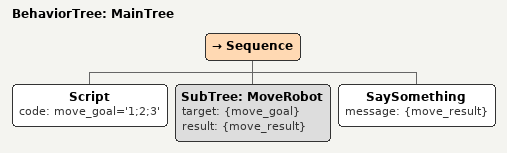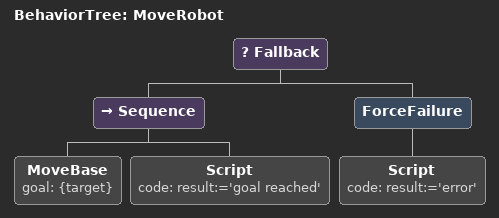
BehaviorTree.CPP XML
<root BTCPP_format="4">
        <BehaviorTree ID="MainTree">
                <Sequence>
                        <!-- Set the 'move_goal' blackboard key to the string "1;2;3".
                             This key is later used as the target for the MoveBase action. -->
                        <Script code=" move_goal='1;2;3' "/>

                        <SubTree ID="MoveRobot" target="{move_goal}" result="{move_result}"/>

                        <!-- Print the value of 'move_result' obtained from the subtree execution.
                             'SaySomething' is a simple action node that outputs messages. -->
                        <SaySomething message="{move_result}"/>
                </Sequence>
        </BehaviorTree>

        <BehaviorTree ID="MoveRobot">
                <Fallback>
                        <Sequence>
                                <!-- Attempt to move the robot to the specified target. -->
                                <MoveBase goal="{target}"/>

                                <!-- If the MoveBase action succeeds, set 'result' to 'goal reached'. -->
                                <Script code=" result:='goal reached' "/>
                        </Sequence>

                        <ForceFailure>
                                <!-- Ensure the Fallback continues by forcing failure.
                                     Set 'result' to 'error' in case MoveBase fails. -->
                                <Script code=" result:='error' "/>
                        </ForceFailure>
                </Fallback>
        </BehaviorTree>
</root>
